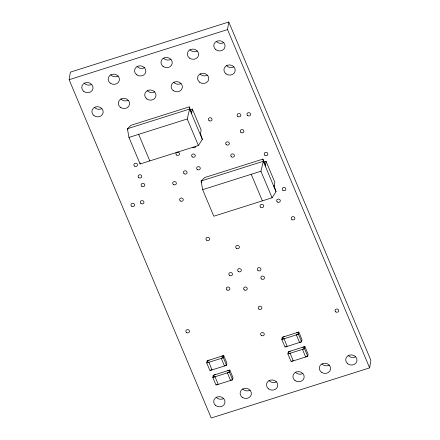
<?xml version="1.0" encoding="UTF-8"?>
<svg xmlns="http://www.w3.org/2000/svg" width="440" height="440" viewBox="0 0 440 440"><rect width="100%" height="100%" fill="white"/><g stroke="black" fill="none" stroke-linecap="round" stroke-linejoin="round"><path stroke-width="0.66" d="M200.376 133.436L202.351 139.425L198.391 145.536L140.118 163.977L140.129 162.762M69.124 79.712L70.367 72.133L228.784 22L370.876 360.289L369.633 367.868L211.216 418L69.124 79.712L227.541 29.585L228.784 22M191.587 113.806L192.363 109.098L190.416 109.714M200.354 134.679L201.13 129.971L192.363 109.098M206.723 362.973L207.081 360.8L223.713 355.536L226.908 363.143L226.551 365.321L209.919 370.579L206.723 362.973L223.355 357.709L223.713 355.536M209.16 360.14L207.559 360.877L207.284 362.566L208.84 362.07L211.998 369.925M212.812 377.471L213.169 375.298L229.801 370.035L232.997 377.641L232.645 379.819L216.013 385.077L212.812 377.471L229.444 372.207L229.801 370.035M215.248 374.638L213.648 375.375L213.373 377.064L214.935 376.569L218.13 384.181M221.634 356.191L223.152 355.938L222.877 357.632L221.276 358.364L224.472 365.976M227.722 370.689L229.24 370.436L228.965 372.13L227.365 372.861L230.566 380.474M265.281 166.051L266.052 161.343L264.105 161.959M274.048 186.923L274.819 182.215L266.052 161.343M281.815 339.477L282.166 337.304L298.798 332.041L302 339.652L301.642 341.825L285.01 347.089L281.815 339.477L298.447 334.219L298.798 332.041M284.245 336.65L282.651 337.381L282.37 339.075L283.932 338.58L287.127 346.192L285.571 346.682M287.903 353.975L288.261 351.802L304.893 346.539L308.088 354.151L307.731 356.323L291.099 361.587L287.903 353.975L304.535 348.716L304.893 346.539M290.34 351.148L288.739 351.879L288.464 353.573L290.02 353.078L293.216 360.69L291.659 361.18M296.72 332.701L298.243 332.448L297.963 334.142L296.368 334.873L299.563 342.485L301.164 341.748M302.814 347.199L304.332 346.945L304.057 348.639L302.456 349.371L305.652 356.983L307.252 356.246M198.391 145.536L187.237 118.976L189.596 109.059L189.216 106.871L130.939 125.312L127.424 128.733L128.959 137.418L140.118 163.977M272.085 197.78L260.926 171.221L263.285 161.304L262.911 159.115L204.633 177.556L201.113 180.978L202.648 189.662L213.807 216.222L272.085 197.78L276.04 191.67L274.065 185.674M128.959 137.418L187.237 118.976M202.648 189.662L260.926 171.221M210.48 370.178L211.519 369.848M224.516 365.734L225.555 365.404M216.568 384.675L217.608 384.346M230.604 380.232L231.644 379.902M227.541 29.585L369.633 367.868M262.911 159.115L265.166 164.489M276.04 191.67L263.285 161.304L201.113 180.978L201.861 182.76M251.224 174.29L262.383 200.849M298.447 334.219L301.642 341.825M304.535 348.716L307.731 356.323M189.216 106.871L191.741 112.877M202.351 139.425L189.596 109.059L127.424 128.733L127.925 129.921M138.661 134.349L149.82 160.908M223.355 357.709L226.551 365.321M229.444 372.207L232.645 379.819M355.68 356.763A5.671 5.099 9.3 0 1 348.211 355.471M329.274 365.118A5.671 5.099 9.3 0 1 321.805 363.825M302.874 373.478A5.671 5.099 9.3 0 1 295.405 372.18M276.469 381.832A5.671 5.099 9.3 0 1 269 380.534M250.069 390.187A5.671 5.099 9.3 0 1 242.6 388.889M223.663 398.541A5.671 5.099 9.3 0 1 216.194 397.243M233.882 66.803A5.671 5.099 9.3 0 1 226.413 65.511M223.735 42.642A5.671 5.099 9.3 0 1 216.266 41.349M207.482 75.163A5.671 5.099 9.3 0 1 200.013 73.865M197.329 50.996A5.671 5.099 9.3 0 1 189.86 49.704M181.077 83.517A5.671 5.099 9.3 0 1 173.607 82.22M170.929 59.351A5.671 5.099 9.3 0 1 163.46 58.058M154.677 91.872A5.671 5.099 9.3 0 1 147.208 90.574M144.524 67.705A5.671 5.099 9.3 0 1 137.055 66.413M128.271 100.227A5.671 5.099 9.3 0 1 120.802 98.929M118.124 76.065A5.671 5.099 9.3 0 1 110.655 74.767M101.871 108.581A5.671 5.099 9.3 0 1 94.402 107.283M91.718 84.42A5.671 5.099 9.3 0 1 84.249 83.121M195.767 146.471A1.843 1.655 9.3 0 1 192.797 147.411M163.053 66.418A5.671 5.099 9.3 0 0 172.194 63.52A5.671 5.099 9.3 0 0 164.577 57.717A5.671 5.099 9.3 0 0 163.053 66.418M197.296 169.527A1.843 1.655 9.3 0 0 200.266 168.586A1.843 1.655 9.3 0 0 197.791 166.7A1.843 1.655 9.3 0 0 197.296 169.527M140.976 203.506A1.843 1.655 9.3 0 0 143.946 202.565A1.843 1.655 9.3 0 0 141.471 200.679A1.843 1.655 9.3 0 0 140.976 203.506M231.435 156.805A1.843 1.655 9.3 0 0 234.405 155.864A1.843 1.655 9.3 0 0 231.935 153.978A1.843 1.655 9.3 0 0 231.435 156.805M206.646 240.213A1.843 1.655 9.3 0 0 209.616 239.272A1.843 1.655 9.3 0 0 207.141 237.386A1.843 1.655 9.3 0 0 206.646 240.213M110.242 83.127A5.671 5.099 9.3 0 0 119.389 80.234A5.671 5.099 9.3 0 0 111.771 74.432A5.671 5.099 9.3 0 0 110.242 83.127M93.99 115.643A5.671 5.099 9.3 0 0 103.136 112.75A5.671 5.099 9.3 0 0 95.519 106.948A5.671 5.099 9.3 0 0 93.99 115.643M229.51 275.407A1.843 1.655 9.3 0 0 232.48 274.466A1.843 1.655 9.3 0 0 230.005 272.58A1.843 1.655 9.3 0 0 229.51 275.407M83.842 91.482A5.671 5.099 9.3 0 0 92.989 88.589A5.671 5.099 9.3 0 0 85.371 82.786A5.671 5.099 9.3 0 0 83.842 91.482M257.961 270.507A1.843 1.655 9.3 0 0 260.937 269.566A1.843 1.655 9.3 0 0 258.462 267.685A1.843 1.655 9.3 0 0 257.961 270.507M277.327 201.965A1.843 1.655 9.3 0 0 280.297 201.025A1.843 1.655 9.3 0 0 277.827 199.144A1.843 1.655 9.3 0 0 277.327 201.965M138.782 177.639A1.843 1.655 9.3 0 0 141.752 176.704A1.843 1.655 9.3 0 0 139.276 174.818A1.843 1.655 9.3 0 0 138.782 177.639M237.82 116.457A1.843 1.655 9.3 0 0 240.79 115.517A1.843 1.655 9.3 0 0 238.315 113.636A1.843 1.655 9.3 0 0 237.82 116.457M226.919 289.911A1.843 1.655 9.3 0 0 229.895 288.97A1.843 1.655 9.3 0 0 227.42 287.089A1.843 1.655 9.3 0 0 226.919 289.911M261.514 278.966A1.843 1.655 9.3 0 0 264.484 278.025A1.843 1.655 9.3 0 0 262.014 276.139A1.843 1.655 9.3 0 0 261.514 278.966M282.915 190.339A1.843 1.655 9.3 0 0 285.885 189.398A1.843 1.655 9.3 0 0 283.409 187.512A1.843 1.655 9.3 0 0 282.915 190.339M242.187 397.249A5.671 5.099 9.3 0 0 251.334 394.356A5.671 5.099 9.3 0 0 243.716 388.553A5.671 5.099 9.3 0 0 242.187 397.249M215.859 49.704A5.671 5.099 9.3 0 0 225.005 46.811A5.671 5.099 9.3 0 0 217.388 41.008A5.671 5.099 9.3 0 0 215.859 49.704M189.453 58.063A5.671 5.099 9.3 0 0 198.6 55.165A5.671 5.099 9.3 0 0 190.982 49.363A5.671 5.099 9.3 0 0 189.453 58.063M120.395 107.288A5.671 5.099 9.3 0 0 129.542 104.396A5.671 5.099 9.3 0 0 121.924 98.593A5.671 5.099 9.3 0 0 120.395 107.288M199.601 82.225A5.671 5.099 9.3 0 0 208.747 79.332A5.671 5.099 9.3 0 0 201.13 73.529A5.671 5.099 9.3 0 0 199.601 82.225M291.891 219.527A1.843 1.655 9.3 0 0 294.861 218.587A1.843 1.655 9.3 0 0 292.386 216.706A1.843 1.655 9.3 0 0 291.891 219.527M264.891 155.26A1.843 1.655 9.3 0 0 267.861 154.319A1.843 1.655 9.3 0 0 265.392 152.433A1.843 1.655 9.3 0 0 264.891 155.26M209.061 120.632A1.843 1.655 9.3 0 0 212.031 119.691A1.843 1.655 9.3 0 0 209.556 117.81A1.843 1.655 9.3 0 0 209.061 120.632M240.944 132.446A1.843 1.655 9.3 0 0 243.914 131.505A1.843 1.655 9.3 0 0 241.439 129.619A1.843 1.655 9.3 0 0 240.944 132.446M184.09 173.701A1.843 1.655 9.3 0 0 187.061 172.766A1.843 1.655 9.3 0 0 184.586 170.88A1.843 1.655 9.3 0 0 184.09 173.701M134.541 166.117A1.843 1.655 9.3 0 0 137.511 165.176A1.843 1.655 9.3 0 0 135.036 163.29A1.843 1.655 9.3 0 0 134.541 166.117M176.545 155.012A1.843 1.655 9.3 0 0 179.514 154.072A1.843 1.655 9.3 0 0 177.045 152.185A1.843 1.655 9.3 0 0 176.545 155.012M186.494 332.536A1.843 1.655 9.3 0 0 189.47 331.595A1.843 1.655 9.3 0 0 186.995 329.714A1.843 1.655 9.3 0 0 186.494 332.536M258.907 309.084A1.843 1.655 9.3 0 0 261.877 308.143A1.843 1.655 9.3 0 0 259.402 306.262A1.843 1.655 9.3 0 0 258.907 309.084M261.3 335.423A1.843 1.655 9.3 0 0 264.27 334.483A1.843 1.655 9.3 0 0 261.795 332.596A1.843 1.655 9.3 0 0 261.3 335.423M335.748 311.861A1.843 1.655 9.3 0 0 338.718 310.921A1.843 1.655 9.3 0 0 336.243 309.04A1.843 1.655 9.3 0 0 335.748 311.861M244.266 289.9A1.843 1.655 9.3 0 0 247.236 288.959A1.843 1.655 9.3 0 0 244.761 287.078A1.843 1.655 9.3 0 0 244.266 289.9M236.374 248.32A1.843 1.655 9.3 0 0 239.344 247.379A1.843 1.655 9.3 0 0 236.869 245.493A1.843 1.655 9.3 0 0 236.374 248.32M260.695 207.229A1.843 1.655 9.3 0 0 263.665 206.288A1.843 1.655 9.3 0 0 261.195 204.407A1.843 1.655 9.3 0 0 260.695 207.229M238.343 271.513A1.843 1.655 9.3 0 0 241.313 270.572A1.843 1.655 9.3 0 0 238.838 268.686A1.843 1.655 9.3 0 0 238.343 271.513M247.615 115.555A1.843 1.655 9.3 0 0 250.586 114.615A1.843 1.655 9.3 0 0 248.111 112.734A1.843 1.655 9.3 0 0 247.615 115.555M131.632 206.179A1.843 1.655 9.3 0 0 134.602 205.238A1.843 1.655 9.3 0 0 132.126 203.357A1.843 1.655 9.3 0 0 131.632 206.179M173.371 184.492A1.843 1.655 9.3 0 0 176.341 183.552A1.843 1.655 9.3 0 0 173.866 181.665A1.843 1.655 9.3 0 0 173.371 184.492M180.274 200.921A1.843 1.655 9.3 0 0 183.244 199.98A1.843 1.655 9.3 0 0 180.769 198.094A1.843 1.655 9.3 0 0 180.274 200.921M141.812 186.263A1.843 1.655 9.3 0 0 144.782 185.323A1.843 1.655 9.3 0 0 142.307 183.436A1.843 1.655 9.3 0 0 141.812 186.263M192.286 156.871A1.843 1.655 9.3 0 0 195.256 155.936A1.843 1.655 9.3 0 0 192.781 154.049A1.843 1.655 9.3 0 0 192.286 156.871M226.364 144.722A1.843 1.655 9.3 0 0 229.334 143.781A1.843 1.655 9.3 0 0 226.859 141.895A1.843 1.655 9.3 0 0 226.364 144.722M347.804 363.831A5.671 5.099 9.3 0 0 356.95 360.932A5.671 5.099 9.3 0 0 349.327 355.135A5.671 5.099 9.3 0 0 347.804 363.831M321.398 372.185A5.671 5.099 9.3 0 0 330.545 369.292A5.671 5.099 9.3 0 0 322.927 363.49A5.671 5.099 9.3 0 0 321.398 372.185M294.993 380.54A5.671 5.099 9.3 0 0 304.139 377.647A5.671 5.099 9.3 0 0 296.522 371.844A5.671 5.099 9.3 0 0 294.993 380.54M268.593 388.894A5.671 5.099 9.3 0 0 277.739 386.001A5.671 5.099 9.3 0 0 270.122 380.199A5.671 5.099 9.3 0 0 268.593 388.894M215.787 405.603A5.671 5.099 9.3 0 0 224.934 402.71A5.671 5.099 9.3 0 0 217.316 396.908A5.671 5.099 9.3 0 0 215.787 405.603M226.006 73.871A5.671 5.099 9.3 0 0 235.153 70.972A5.671 5.099 9.3 0 0 227.535 65.175A5.671 5.099 9.3 0 0 226.006 73.871M173.201 90.58A5.671 5.099 9.3 0 0 182.347 87.687A5.671 5.099 9.3 0 0 174.73 81.884A5.671 5.099 9.3 0 0 173.201 90.58M146.795 98.934A5.671 5.099 9.3 0 0 155.941 96.041A5.671 5.099 9.3 0 0 148.324 90.239A5.671 5.099 9.3 0 0 146.795 98.934M136.648 74.772A5.671 5.099 9.3 0 0 145.794 71.874A5.671 5.099 9.3 0 0 138.177 66.077A5.671 5.099 9.3 0 0 136.648 74.772"/></g></svg>
